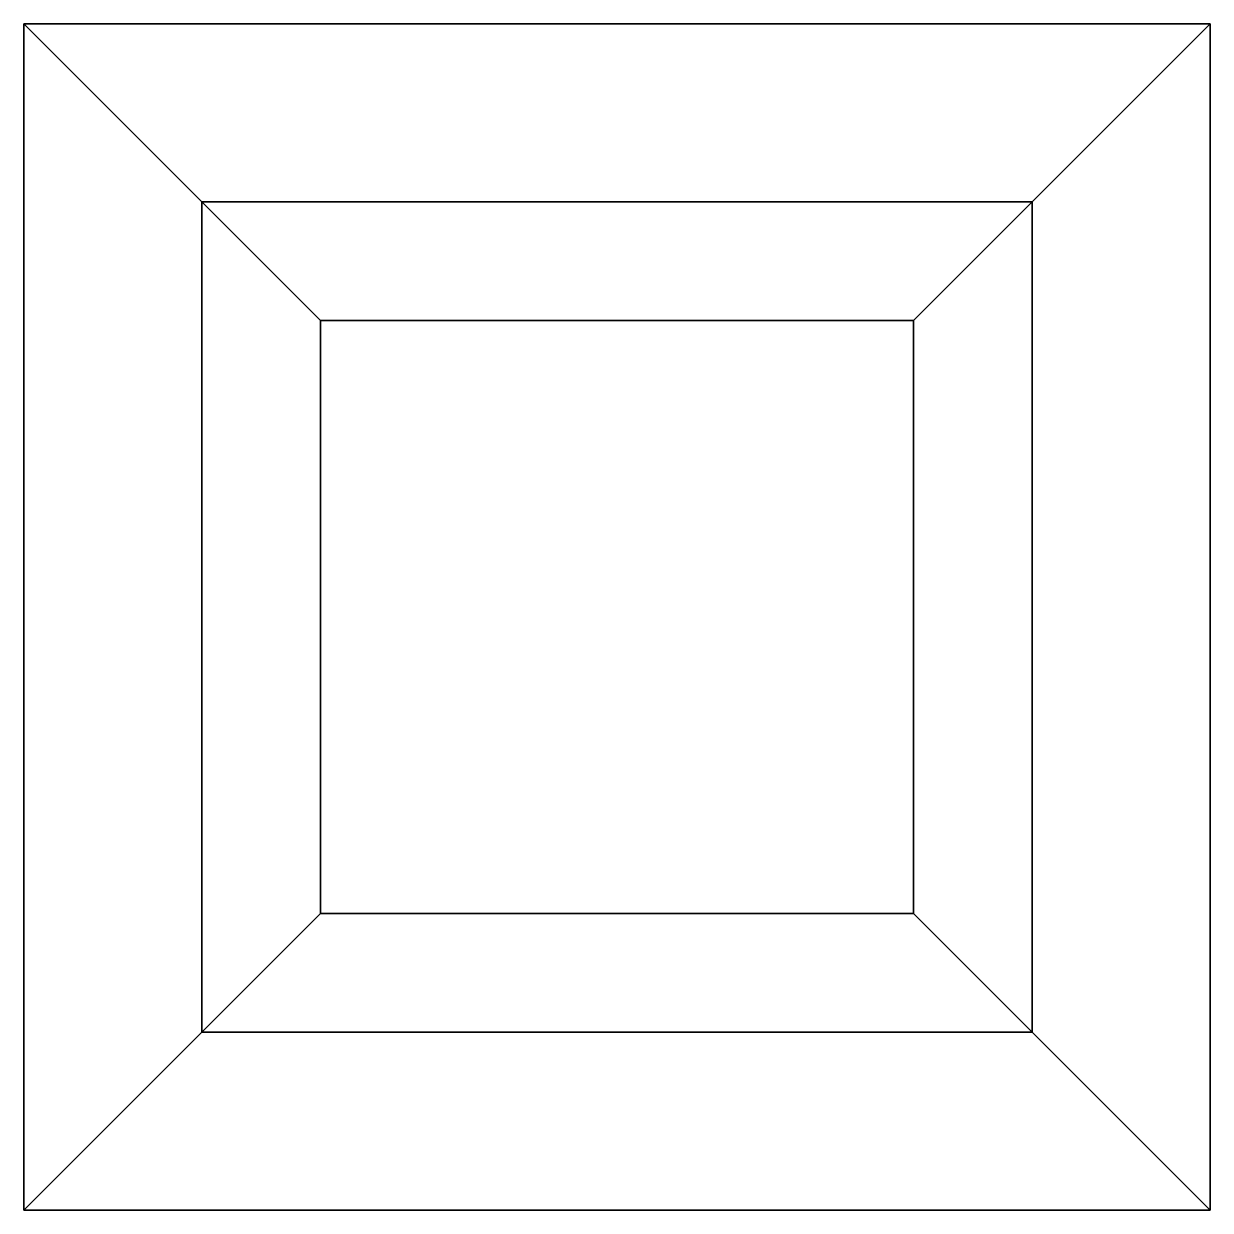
# Model space of a CAD drawing. Extents: x -0.02 to 0.02, y -0.02 to 0.02.
import ezdxf

# ---------------------------------------------------------------- set-up
doc = ezdxf.new("R2010")
doc.units = 0

msp = doc.modelspace()

# ---------------------------------------------------------------- meshes
mesh = msp.add_polyface()
corners = [(-0.014, -0.014), (-0.02, 0.02, 0.006), (-0.014, 0.014), (0.014, 0.014), (0.014, -0.014), (-0.02, -0.02, 0.014), (0.02, 0.02, 0.014), (0.02, 0.02, 0.006), (0.02, -0.02, 0.006), (0.02, -0.02, 0.014), (-0.02, -0.02, 0.006), (0.014, 0.014, 0.02), (-0.02, 0.02, 0.014), (-0.014, 0.014, 0.02), (-0.014, -0.014, 0.02), (0.014, -0.014, 0.02), (-0.01, -0.01, 0.02), (0.01, 0.01, 0.02), (-0.01, 0.01, 0.02), (0.01, 0.01, 0.88), (0.01, -0.01, 0.02), (0.01, -0.01, 0.88), (-0.01, -0.01, 0.88), (-0.01, 0.01, 0.88), (-0.014, -0.014, 0.88), (0.014, 0.014, 0.88), (-0.014, 0.014, 0.88), (0.014, -0.014, 0.88), (0.02, -0.02, 0.886), (-0.02, -0.02, 0.886), (-0.02, 0.02, 0.894), (-0.02, 0.02, 0.886), (0.02, 0.02, 0.886), (0.02, -0.02, 0.894), (-0.02, -0.02, 0.894), (-0.014, -0.014, 0.9), (-0.014, 0.014, 0.9), (0.02, 0.02, 0.894), (0.014, 0.014, 0.9), (0.014, -0.014, 0.9)]
mesh.append_faces([[corners[k] for k in face] for face in [(0, 2, 3, 4), (0, 10, 1, 2), (2, 1, 7, 3), (3, 7, 8, 4), (10, 0, 4, 8), (10, 5, 12, 1), (1, 12, 6, 7), (7, 6, 9, 8), (8, 9, 5, 10), (13, 12, 5, 14), (11, 6, 12, 13), (15, 9, 6, 11), (14, 5, 9, 15), (13, 14, 16, 18), (11, 13, 18, 17), (17, 20, 15, 11), (14, 15, 20, 16), (18, 16, 22, 23), (17, 18, 23, 19), (20, 17, 19, 21), (16, 20, 21, 22), (24, 26, 23, 22), (26, 25, 19, 23), (21, 19, 25, 27), (27, 24, 22, 21), (31, 26, 24, 29), (32, 25, 26, 31), (28, 27, 25, 32), (29, 24, 27, 28), (29, 34, 30, 31), (31, 30, 37, 32), (32, 37, 33, 28), (28, 33, 34, 29), (34, 35, 36, 30), (30, 36, 38, 37), (37, 38, 39, 33), (33, 39, 35, 34), (36, 35, 39, 38)]])

doc.saveas('drawing.dxf')
